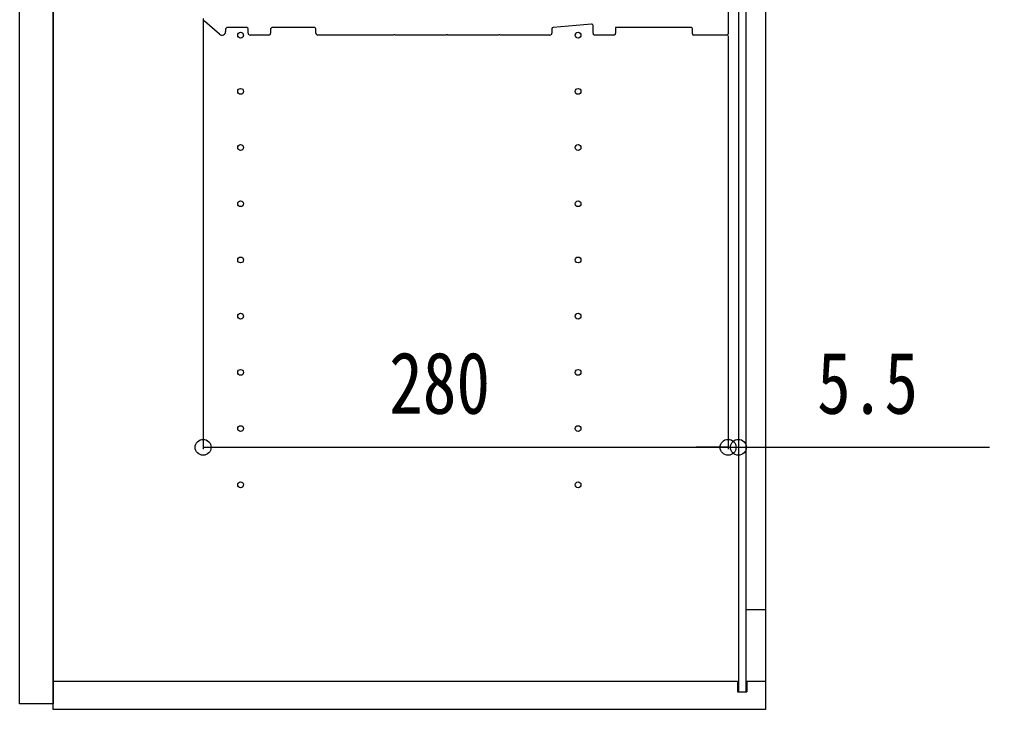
# Model space of a CAD drawing. Units: millimetres, scale not verified. Extents: x -4205 to 4205, y -2970 to 2970.
# Drawn here: x 3074 to 3592, y -1337 to -969 of the extents above; entities that cross this region are included whole.
import ezdxf
from ezdxf.enums import TextEntityAlignment as Align

# ---------------------------------------------------------------- set-up
doc = ezdxf.new("R2010")
doc.units = ezdxf.units.MM
doc.header["$LTSCALE"] = 20
for name, color, linetype in [('0-2_YKK_11', 7, 'Continuous'), ('0-3_YKK_12', 2, 'Continuous'), ('0-5_YKK_D', 6, 'Continuous')]:
    doc.layers.add(name, color=color, linetype=linetype)
doc.styles.add('ＭＳ ゴシック', font='')
doc.styles.get('ＭＳ ゴシック').set_extended_font_data('MS Gothic')

msp = doc.modelspace()

# ---------------------------------------------------------------- linework, layer by layer
at = {"layer": '0-2_YKK_11'}
for p, q in [((3452.02, -959.4), (3452.02, -976.3)), ((3180.71, -976.51), (3172.71, -969.6)), ((3379.26, -971.07), (3358.66, -972.94)), ((3380.02, -976), (3380.02, -971.77)), ((3184.02, -973.7), (3184.02, -975)), ((3195.32, -973), (3184.72, -973)), ((3196.02, -976), (3196.02, -973.7)), ((3207.02, -977), (3197.02, -977)), ((3208.02, -973.7), (3208.02, -976)), ((3231.52, -973), (3208.72, -973)), ((3232.22, -976), (3232.22, -973.7)), ((3358.02, -973.64), (3358.02, -976)), ((3391.02, -977), (3381.02, -977)), ((3433.02, -976.3), (3433.02, -973.7)), ((3451.32, -977), (3433.72, -977))]:
    msp.add_line(p, q, dxfattribs=at)
for points in [[(3357.02, -977), (3330.59, -977), (3330.35, -976.87), (3329.69, -976.87), (3329.45, -977), (3302.59, -977), (3302.35, -976.87), (3301.69, -976.87), (3301.45, -977), (3274.59, -977), (3274.35, -976.87), (3273.69, -976.87), (3273.45, -977), (3233.22, -977)], [(3432.32, -973), (3392.02, -973), (3392.02, -976)]]:
    msp.add_lwpolyline(points, dxfattribs=at)
for centre, radius, start, end in [((3174.02, -968.09), 2, 180, 229.1613), ((3379.32, -971.77), 0.7, 0, 95.1944), ((3182.02, -975), 2, 229.1613, 0), ((3184.72, -973.7), 0.7, 90, 180), ((3195.32, -973.7), 0.7, 0, 90), ((3197.02, -976), 1, 180, 270), ((3207.02, -976), 1, 270, 0), ((3208.72, -973.7), 0.7, 90, 180), ((3231.52, -973.7), 0.7, 0, 90), ((3233.22, -976), 1, 180, 270), ((3357.02, -976), 1, 270, 0), ((3358.72, -973.64), 0.7, 95.1944, 180), ((3381.02, -976), 1, 180, 270), ((3391.02, -976), 1, 270, 0), ((3432.32, -973.7), 0.7, 0, 90), ((3433.72, -976.3), 0.7, 180, 270), ((3451.32, -976.3), 0.7, 270, 0)]:
    msp.add_arc(centre, radius, start, end, dxfattribs=at)
at = {"layer": '0-3_YKK_12'}
for p, q in [((3457.52, 843.5), (3457.52, -1327.5)), ((3461.52, 843.5), (3461.52, -1327.5)), ((3461.52, -1283.5), (3472.02, -1283.5)), ((3457.02, -1322), (3092.02, -1322)), ((3457.02, -1322), (3457.02, -1327.5)), ((3462.02, -1322), (3462.02, -1327.5)), ((3472.02, -1322), (3462.02, -1322)), ((3457.02, -1327.5), (3462.02, -1327.5))]:
    msp.add_line(p, q, dxfattribs=at)
for points in [[(3092.02, -1334), (3074.02, -1334), (3074.02, 850), (3092.02, 850)], [(3472.02, -1337), (3092.02, -1337), (3092.02, 853), (3472.02, 853)]]:
    msp.add_lwpolyline(points, close=True, dxfattribs=at)
for centre in [(3192.02, -977), (3372.02, -977), (3192.02, -1007), (3372.02, -1007), (3192.02, -1037), (3372.02, -1037), (3192.02, -1067), (3372.02, -1067), (3192.02, -1097), (3372.02, -1097), (3192.02, -1127), (3372.02, -1127), (3192.02, -1157), (3372.02, -1157), (3192.02, -1187), (3372.02, -1187), (3192.02, -1217), (3372.02, -1217)]:
    msp.add_circle(centre, 1.55, dxfattribs=at)
at = {"layer": '0-5_YKK_D'}
for p, q in [((3172.02, -969.09), (3172.02, -1198)), ((3452.02, -977.3), (3452.02, -1198)), ((3452.02, -977.3), (3452.02, -1198)), ((3172.02, -1197), (3452.02, -1197)), ((3452.02, -1197), (3435.02, -1197)), ((3452.02, -1197), (3457.52, -1197)), ((3457.52, -1197), (3591.52, -1197))]:
    msp.add_line(p, q, dxfattribs=at)
for centre in [(3172.02, -1197), (3452.02, -1197), (3452.02, -1197), (3457.52, -1197)]:
    msp.add_circle(centre, 4.25, dxfattribs=at)

# ---------------------------------------------------------------- texts
at = {"layer": '0-5_YKK_D', "style": 'ＭＳ ゴシック', "width": 0.8}
for s, p in [('280', (3271.22, -1189)), ('5.5', (3499.52, -1189))]:
    msp.add_text(s, height=32.99, dxfattribs=at).set_placement(p, align=Align.BOTTOM_LEFT)

doc.saveas('drawing.dxf')
